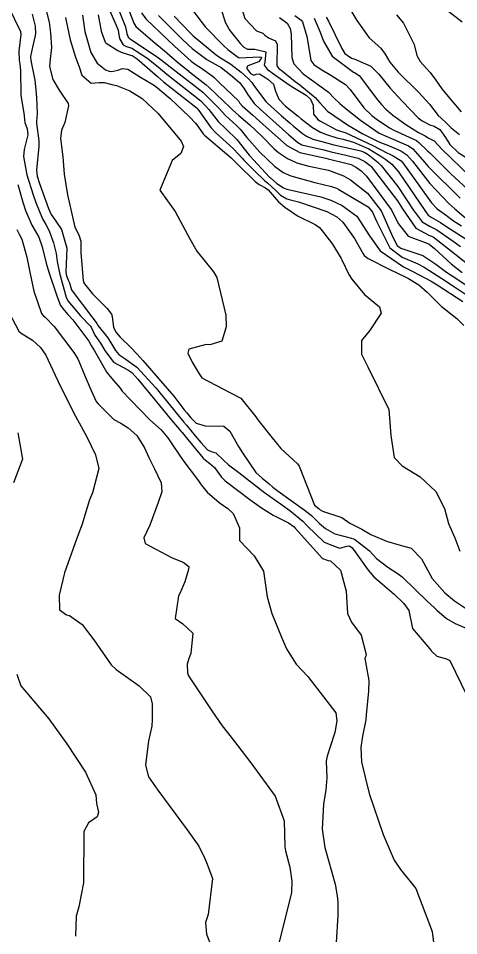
# Model space of a CAD drawing. Header units: feet. Extents: x 1313709 to 1317500, y 405869 to 411659.
# Drawn here: x 1315968.7 to 1316100.5, y 407275.2 to 407550.1 of the extents above; entities that cross this region are included whole.
import ezdxf

# ---------------------------------------------------------------- set-up
doc = ezdxf.new("R2010")
doc.units = ezdxf.units.FT
doc.layers.add('C-TOPO-MAJR', color=32, linetype='CONTINUOUS')

msp = doc.modelspace()

# ---------------------------------------------------------------- linework, layer by layer
at = {"layer": 'C-TOPO-MAJR'}
for points in [[(1315974.87, 407560.96), (1315977.89, 407548.97), (1315978.32, 407545.74), (1315978.59, 407541.41), (1315978.19, 407537.82), (1315977.95, 407535.68), (1315978.99, 407531.73), (1315980.87, 407528.57), (1315983.59, 407524.56), (1315983.71, 407523.86), (1315982.54, 407518.89), (1315981.55, 407516.6), (1315981.28, 407514.06), (1315981.95, 407508.63), (1315982.39, 407503.44), (1315983.37, 407497.22), (1315985.56, 407487.55), (1315986.77, 407485.25), (1315987.36, 407483.29), (1315987.34, 407479.78), (1315988.07, 407471.51), (1315988.27, 407470.84), (1315988.43, 407470.54), (1315990.84, 407467.57), (1315995.26, 407463.12), (1315996.53, 407461.4), (1315996.71, 407460.7), (1315997.12, 407457.47), (1315997.93, 407455.99), (1315999.19, 407454.53), (1316002.33, 407451.49), (1316004.09, 407449.52), (1316005.88, 407447.53), (1316015.19, 407436.83), (1316017.04, 407434.48), (1316018.31, 407432.79), (1316019.07, 407431.83), (1316020.29, 407430.36), (1316021.92, 407428.82), (1316024.62, 407427.94), (1316030.19, 407427.84), (1316031.99, 407426.4), (1316034.59, 407421.78), (1316035.74, 407419.89), (1316039.76, 407413.97), (1316041.65, 407412.34), (1316043.76, 407410.59), (1316044.85, 407409.61), (1316046.42, 407408.4), (1316054.23, 407402.84), (1316056.4, 407401.08), (1316058.82, 407398.72), (1316060.57, 407397.21), (1316063.46, 407395.64), (1316068.05, 407394.44), (1316069.3, 407394.03), (1316073.83, 407390.52), (1316075.92, 407388.24), (1316079.32, 407385.6), (1316082.37, 407383.65), (1316083.53, 407382.71), (1316091.15, 407375.34), (1316093.24, 407373.42), (1316093.96, 407372.77), (1316096.85, 407370.28), (1316099.45, 407368.71), (1316105.22, 407366.21)], [(1315965.66, 407553.75), (1315969.27, 407546.14), (1315969.36, 407545.25), (1315968.78, 407540.25), (1315968.91, 407537.54), (1315969.11, 407536.38), (1315969.28, 407534.5), (1315969.4, 407527.03), (1315970.42, 407520.95), (1315970.53, 407519.64), (1315970.64, 407518.93), (1315971.33, 407516.99), (1315971.51, 407515.22), (1315970.45, 407510.81), (1315970.23, 407508.65), (1315971.16, 407503.18), (1315973.06, 407497.22), (1315973.9, 407494.92), (1315975.87, 407490.03), (1315976.86, 407488.28), (1315977.88, 407486.38), (1315979.17, 407482.87), (1315979.97, 407479.6), (1315980.27, 407477.21), (1315981.07, 407473.29), (1315981.24, 407472.82), (1315981.32, 407472.62), (1315983, 407466.49), (1315983.52, 407465.47), (1315987.27, 407460.97), (1315990.24, 407457.86), (1315990.42, 407457.58), (1315991.58, 407455.18), (1315993.23, 407452.76), (1315994.56, 407450.55), (1315997.13, 407447.02), (1316001.42, 407444.71), (1316002.6, 407443.97), (1316004.43, 407441.98), (1316013.2, 407431.23), (1316013.47, 407430.9), (1316017.43, 407426.26), (1316017.67, 407425.98), (1316018.5, 407424.96), (1316023.99, 407418.3), (1316024.65, 407417.65), (1316025.96, 407416.71), (1316027.36, 407415.5), (1316029.47, 407412.63), (1316030.59, 407411.46), (1316037.94, 407405.88), (1316040.01, 407404.42), (1316041.15, 407403.61), (1316044.97, 407401.24), (1316049.5, 407398.88), (1316051.19, 407397.67), (1316051.55, 407397.31), (1316059.75, 407388.26), (1316061.37, 407387.61), (1316062.07, 407387.52), (1316065.09, 407384.76), (1316066.83, 407378.38), (1316067.16, 407371.77), (1316068.43, 407369.14), (1316071.3, 407365.28), (1316072.79, 407359.45), (1316072.65, 407359.04), (1316072.36, 407358.27), (1316073.55, 407351.63), (1316073.46, 407348.36), (1316072.82, 407341.51), (1316072.65, 407339.88), (1316071.71, 407334.98), (1316071.15, 407331.62), (1316071.41, 407327.28), (1316073, 407320.62), (1316073.74, 407317.49), (1316077.91, 407305.53), (1316081.13, 407297.81), (1316083.04, 407295.01), (1316087.68, 407289.3), (1316092.57, 407276.44), (1316093.2, 407270.73)], [(1315995.99, 407552.52), (1315997.82, 407548.23), (1315998.53, 407546.56), (1315998.68, 407545.87), (1315998.81, 407544.6), (1315999.02, 407543.83), (1316000.07, 407542.18), (1316000.99, 407541.71), (1316002.65, 407541.17), (1316007.1, 407538.28), (1316010.49, 407535.57), (1316013.1, 407533.4), (1316014.47, 407532.27), (1316020.98, 407527.16), (1316022.87, 407525.68), (1316023.25, 407525.34), (1316025.65, 407522.75), (1316028.51, 407519.23), (1316030.76, 407516.99), (1316034.08, 407513.76), (1316037.81, 407509.06), (1316037.99, 407508.85), (1316039.07, 407507.74), (1316043.83, 407502.53), (1316044.11, 407502.26), (1316046.04, 407500.62), (1316048.02, 407499.26), (1316049.01, 407498.9), (1316059.19, 407496.56), (1316062.2, 407495.58), (1316065.56, 407493.99), (1316069.96, 407490.85), (1316073.81, 407484.91), (1316077.02, 407480.46), (1316084.01, 407475.61), (1316086.79, 407474.25), (1316092.3, 407471.31), (1316094.02, 407470.24), (1316101.73, 407465.21)], [(1315998.71, 407552.54), (1316000.76, 407547.56), (1316001.12, 407545.54), (1316001.54, 407544.43), (1316002.49, 407543.69), (1316010.22, 407538.61), (1316011.44, 407537.7), (1316015.95, 407534.18), (1316016.8, 407533.51), (1316020.71, 407530.44), (1316023.87, 407527.93), (1316024.52, 407527.36), (1316028.77, 407523.05), (1316030.68, 407521.01), (1316033.95, 407517.96), (1316035.05, 407516.85), (1316037.09, 407514.38), (1316040.95, 407509.99), (1316045.32, 407505.76), (1316047.92, 407503.92), (1316050.26, 407502.9), (1316057.43, 407500.95), (1316062.39, 407499.73), (1316063.87, 407499.2), (1316064.6, 407498.82), (1316073.42, 407493.56), (1316074.73, 407492.04), (1316075.83, 407489.54), (1316079.91, 407481.35), (1316083.57, 407478.51), (1316088.23, 407476.55), (1316090.19, 407475.55), (1316095.45, 407472.15), (1316100.15, 407469.07), (1316105.54, 407465.42)], [(1316001.59, 407552.9), (1316003.26, 407548.69), (1316003.8, 407547.7), (1316008.9, 407543.31), (1316012.38, 407540.39), (1316013.07, 407539.77), (1316016.24, 407537.02), (1316018.84, 407534.97), (1316019.12, 407534.75), (1316020.43, 407533.72), (1316024.88, 407530.18), (1316025.78, 407529.39), (1316032.05, 407523.36), (1316032.74, 407522.69), (1316034.65, 407520.98), (1316036.64, 407519.32), (1316037.98, 407518.14), (1316041.63, 407514.72), (1316045.29, 407511.01), (1316046.57, 407509.91), (1316049.27, 407508.13), (1316052.06, 407506.8), (1316055.65, 407505.8), (1316061.48, 407504.56), (1316065.96, 407502.94), (1316068.1, 407501.71), (1316073.17, 407497.71), (1316077.25, 407492.39), (1316080.8, 407484.52), (1316082.07, 407482.03), (1316083.16, 407481.2), (1316085.54, 407480.43), (1316089.74, 407479.02), (1316093.62, 407476.4), (1316096.87, 407474.05), (1316098.57, 407472.93), (1316107.68, 407466.85)], [(1316020.16, 407553.38), (1316023.65, 407548.79), (1316024.69, 407547.47), (1316030.07, 407541.97), (1316031.41, 407540.78), (1316034.55, 407538.36), (1316034.96, 407538.27), (1316040.75, 407538.61), (1316041.42, 407538.43), (1316041.28, 407537.89), (1316040.54, 407537.09), (1316037.4, 407535.89), (1316036.97, 407535.16), (1316038.2, 407533.56), (1316039.17, 407533.04), (1316039.83, 407533.4), (1316040.82, 407533.5), (1316042.77, 407532.3), (1316043.38, 407531.88), (1316045.08, 407530.35), (1316045.66, 407528.28), (1316046.6, 407525.91), (1316048.6, 407523.77), (1316052.47, 407520.74), (1316053.37, 407520), (1316056.68, 407517.41), (1316059.15, 407515.98), (1316060.87, 407515.25), (1316063.98, 407514.28), (1316065.86, 407513.84), (1316069.03, 407512.95), (1316073.55, 407510.96), (1316077.47, 407508.63), (1316078.71, 407507.77), (1316080.44, 407506.39), (1316082.44, 407504.11), (1316090.31, 407492.48), (1316091.39, 407491.12), (1316092.3, 407490.5), (1316095.07, 407488.9), (1316096.67, 407487.84), (1316103.49, 407483.38)], [(1316029.15, 407553.34), (1316030.63, 407548.72), (1316032, 407546.45), (1316035.2, 407542.45), (1316036.17, 407541.43), (1316037.24, 407540.9), (1316039.41, 407540.85), (1316042.8, 407540.05), (1316042.49, 407536.99), (1316042.3, 407536.04), (1316043.16, 407534.89), (1316045.05, 407533.52), (1316049.06, 407530.68), (1316050.36, 407529.82), (1316054.85, 407527.12), (1316056.14, 407525.91), (1316056.9, 407524.07), (1316057, 407521.42), (1316058.31, 407519.79), (1316059.12, 407519.26), (1316063.87, 407516.71), (1316064.82, 407516.35), (1316065.44, 407516.21), (1316066.55, 407515.85), (1316074.77, 407512.04), (1316079.15, 407509.68), (1316079.63, 407509.45), (1316080.9, 407508.87), (1316083.23, 407507.38), (1316083.77, 407506.83), (1316092.33, 407494.78), (1316094.04, 407493.02), (1316096.8, 407490.97), (1316098.93, 407489.46), (1316101.29, 407487.96)], [(1316035.6, 407552.93), (1316036.43, 407550.07), (1316039.91, 407546.31), (1316041.84, 407545.62), (1316042.45, 407545.05), (1316043.57, 407544.26), (1316045.64, 407543.37), (1316046.1, 407542.26), (1316046.04, 407535.86), (1316046.65, 407535.11), (1316047.72, 407534.27), (1316051.5, 407531.19), (1316052.91, 407530.17), (1316057.51, 407526.41), (1316058.91, 407524.79), (1316061.21, 407522.26), (1316065.57, 407519.29), (1316067.23, 407518.14), (1316071.8, 407515.44), (1316076.14, 407513.26), (1316077.57, 407512.65), (1316078.99, 407512.15), (1316083.18, 407510.38), (1316084.96, 407509.17), (1316086.66, 407507.28), (1316091.82, 407500.56), (1316097.55, 407494.64), (1316099.33, 407493.06), (1316104.75, 407488.46)], [(1316067.27, 407553.93), (1316070.03, 407549.49), (1316073.7, 407544.25), (1316077.15, 407541.15), (1316078.48, 407539.33), (1316079.91, 407536.98), (1316082.38, 407533.98), (1316088.54, 407527.85), (1316091.77, 407524.35), (1316094.39, 407520.99), (1316095.34, 407520.1), (1316096.69, 407518.91), (1316098.28, 407517.31), (1316100.7, 407515.27)], [(1315972.83, 407551.36), (1315973.69, 407547.78), (1315973.75, 407545.63), (1315973.67, 407544.99), (1315972.94, 407541.44), (1315972.33, 407538.69), (1315972.37, 407537.49), (1315973.56, 407531.53), (1315973.9, 407528.68), (1315974.13, 407526.34), (1315974.26, 407521.59), (1315974.08, 407519.16), (1315974.12, 407518.55), (1315974.82, 407513.36), (1315974.78, 407511.8), (1315974.09, 407504.63), (1315974.32, 407502.77), (1315975, 407500.61), (1315977.72, 407493.07), (1315978.5, 407491.36), (1315979.73, 407489.57), (1315981.58, 407486.83), (1315983.18, 407481.2), (1315982.92, 407474.04), (1315983.12, 407472.94), (1315983.72, 407471.47), (1315983.96, 407470.84), (1315984.59, 407468.77), (1315984.76, 407468.43), (1315990.63, 407460.6), (1315991.62, 407459.39), (1315992.13, 407458.6), (1315992.56, 407457.9), (1315995.46, 407454.3), (1315997.79, 407450.6), (1315998.72, 407449.38), (1316000.27, 407448.38), (1316004.1, 407445.6), (1316009.81, 407439.4), (1316015.11, 407432.84), (1316015.91, 407431.85), (1316018.25, 407429.04), (1316018.98, 407428.17), (1316021.59, 407425), (1316023.3, 407422.93), (1316025.28, 407420.81), (1316026.37, 407420.25), (1316027.83, 407419.88), (1316030.03, 407417.68), (1316031.61, 407416.26), (1316034.7, 407414), (1316041.92, 407408.27), (1316042.31, 407407.97), (1316047.49, 407404.41), (1316049.91, 407402.63), (1316053.79, 407399.37), (1316055.15, 407398.01), (1316060.2, 407393.13), (1316064.84, 407391.34), (1316067.11, 407391.88), (1316067.8, 407391.97), (1316068.64, 407391.45), (1316069.72, 407389.91), (1316073.44, 407384.7), (1316075.12, 407382.74), (1316077.73, 407380.51), (1316081.17, 407377.51), (1316084.08, 407374.76), (1316085.56, 407372.63), (1316086.67, 407367.28), (1316091.74, 407361.2), (1316092.37, 407360.43), (1316093.94, 407358.91), (1316096.84, 407358.11), (1316097.84, 407357.6), (1316102.95, 407347.2)], [(1315982.78, 407550.36), (1315983, 407549.33), (1315984.13, 407543.71), (1315985.79, 407538.42), (1315986.85, 407535.55), (1315987.67, 407533.05), (1315990.45, 407530.65), (1315992.9, 407530.86), (1315994.32, 407530.84), (1315996.69, 407530.3), (1315998.03, 407529.98), (1316001.99, 407528.39), (1316005.77, 407526.08), (1316010.53, 407521.58), (1316017.4, 407513.33), (1316018.07, 407511.66), (1316017.27, 407509.62), (1316014.67, 407507.48), (1316011.02, 407498.6), (1316015.64, 407492.21), (1316020, 407484.05), (1316022.1, 407480.35), (1316027.06, 407474.1), (1316028.08, 407472.45), (1316030.78, 407461.12), (1316030.83, 407457.62), (1316029.62, 407453.34), (1316025.99, 407452.3), (1316024.92, 407452.38), (1316019.67, 407450.97), (1316019.41, 407449.77), (1316020.7, 407447.01), (1316022.82, 407443.54), (1316023.17, 407442.94), (1316023.56, 407442.33), (1316031.95, 407437.93), (1316035.22, 407436.31), (1316039.77, 407430.66), (1316040.36, 407429.74), (1316044.63, 407424.41), (1316047.25, 407421.19), (1316052.26, 407416.55), (1316052.71, 407415.9), (1316057.37, 407404.21), (1316058.73, 407403.05), (1316059.03, 407402.8), (1316059.7, 407402.38), (1316065.51, 407400.46), (1316067.9, 407398.79), (1316071.12, 407397.23), (1316071.49, 407397.04), (1316074.17, 407395.43), (1316078.9, 407393.41), (1316082.99, 407392.24), (1316086.25, 407391.34), (1316089.32, 407388.13), (1316092.51, 407382.19), (1316096.3, 407377.9), (1316099.21, 407375.52), (1316102.83, 407373.11)], [(1315987.87, 407551.09), (1315988.57, 407546.12), (1315990.37, 407539.82), (1315992.27, 407536.69), (1315994.73, 407534.64), (1315995.8, 407534.26), (1315996.64, 407534.19), (1315998.42, 407534.53), (1315999.83, 407535.02), (1316001.4, 407534.87), (1316005.27, 407532.5), (1316008.64, 407530.47), (1316009.7, 407529.73), (1316014.08, 407526.07), (1316019.94, 407520.55), (1316021.73, 407518.72), (1316022.14, 407518.19), (1316023.95, 407515.5), (1316024.38, 407515.04), (1316032.37, 407508.27), (1316033.38, 407507.28), (1316034.36, 407506.31), (1316039.57, 407501.24), (1316040.78, 407500.32), (1316042.62, 407499.31), (1316043.43, 407498.67), (1316046.59, 407495.13), (1316048.46, 407493.52), (1316052.25, 407490.95), (1316057.56, 407488.29), (1316058.84, 407487.39), (1316060.06, 407485.94), (1316062.67, 407482.46), (1316065.29, 407478.12), (1316065.5, 407477.69), (1316067.65, 407473.32), (1316068.51, 407471.97), (1316072.33, 407467.31), (1316076.74, 407463.61), (1316077.27, 407461.72), (1316073.79, 407456.41), (1316071.38, 407453.58), (1316071.44, 407449.48), (1316073.26, 407445.65), (1316079.58, 407432.92), (1316080.14, 407425.04), (1316081.13, 407418.52), (1316083.6, 407415.96), (1316088.94, 407412.68), (1316093.66, 407408.31), (1316096.21, 407403.21), (1316097.45, 407398.72), (1316099.33, 407394.42), (1316100.85, 407390.4)], [(1315992.53, 407551.15), (1315993.48, 407546.21), (1315994.67, 407543.01), (1315994.97, 407542.7), (1315998.48, 407540.45), (1315999.4, 407539.92), (1316002.24, 407539.11), (1316002.78, 407538.94), (1316004.19, 407537.98), (1316009.5, 407533.36), (1316010.3, 407532.63), (1316012.14, 407531.03), (1316021.26, 407523.9), (1316021.87, 407523.42), (1316021.99, 407523.31), (1316022.71, 407522.48), (1316026.27, 407517.4), (1316027.57, 407516.02), (1316033.2, 407510.93), (1316035.62, 407508.18), (1316036.17, 407507.58), (1316039.33, 407504.43), (1316042.38, 407501.48), (1316043.33, 407500.71), (1316045.77, 407498.48), (1316047.17, 407497.15), (1316049.03, 407496.04), (1316049.73, 407495.81), (1316052.56, 407495.08), (1316061.02, 407492.26), (1316064.05, 407490.66), (1316065.83, 407489.02), (1316069.34, 407484.16), (1316071.92, 407479.52), (1316072.24, 407479.03), (1316073.36, 407478.14), (1316079.72, 407474.97), (1316084.47, 407472.59), (1316085.43, 407472.09), (1316088.56, 407470.2), (1316091.02, 407468.05), (1316095.2, 407463.88), (1316099.96, 407460.16), (1316102.04, 407458.04)], [(1316005.52, 407551.73), (1316006.82, 407549.94), (1316013.32, 407543.78), (1316015.44, 407541.81), (1316020.44, 407537.28), (1316021.93, 407536.18), (1316023.49, 407535.21), (1316026.66, 407532.88), (1316027.26, 407532.33), (1316028.99, 407530.65), (1316034.52, 407525.33), (1316034.91, 407524.79), (1316035.64, 407523.87), (1316038.82, 407521.07), (1316042.85, 407517.51), (1316048, 407512.86), (1316049.05, 407511.98), (1316052.92, 407509.86), (1316059.36, 407508.47), (1316060.71, 407508.22), (1316061.43, 407508.03), (1316067.11, 407506.64), (1316068.31, 407506.27), (1316069.9, 407505.44), (1316071.32, 407504.36), (1316072.86, 407502.83), (1316080.3, 407492.82), (1316082.5, 407488.5), (1316085.36, 407484.79), (1316091.25, 407482.61), (1316091.69, 407482.42), (1316093.26, 407481.15), (1316098.22, 407476.57), (1316101.52, 407473.96)], [(1316010.63, 407550.99), (1316014.28, 407547.22), (1316017.78, 407543.81), (1316020.74, 407541.07), (1316025.09, 407537.76), (1316028.5, 407535.82), (1316029.36, 407535.32), (1316032.2, 407533.2), (1316034.87, 407530.92), (1316036.18, 407529.22), (1316037.23, 407527.33), (1316039.26, 407524.54), (1316041.03, 407522.85), (1316047.73, 407516.88), (1316049.6, 407515.22), (1316052.36, 407512.9), (1316053.58, 407512.22), (1316055.77, 407511.66), (1316060.09, 407510.68), (1316062.28, 407510.12), (1316066.69, 407509.08), (1316070.41, 407508.15), (1316072.37, 407507.23), (1316074.01, 407506), (1316074.33, 407505.69), (1316082.2, 407495.45), (1316083.69, 407492.97), (1316087.63, 407487.18), (1316091.58, 407485.14), (1316092.81, 407484.57), (1316097.48, 407481.04), (1316099.34, 407479.54), (1316109.45, 407471.57)], [(1316015.26, 407550.76), (1316020.06, 407545.78), (1316021.03, 407544.85), (1316027.88, 407539.15), (1316028.91, 407538.45), (1316032.23, 407536.34), (1316035.37, 407533.94), (1316037.46, 407532.05), (1316038.53, 407530.86), (1316039.37, 407529.67), (1316042.73, 407525.18), (1316043.25, 407524.64), (1316047.48, 407520.86), (1316049.91, 407518.74), (1316051.08, 407517.78), (1316053.71, 407515.61), (1316054.88, 407514.77), (1316056.79, 407513.93), (1316059.47, 407513.16), (1316063.13, 407512.2), (1316066.27, 407511.47), (1316071.21, 407510.39), (1316072.38, 407509.92), (1316073.37, 407509.3), (1316076.4, 407506.9), (1316077.32, 407506.03), (1316082.32, 407499.71), (1316086.84, 407492.74), (1316089.52, 407489.15), (1316091.93, 407487.75), (1316093.93, 407486.72), (1316098.81, 407483.29), (1316101.06, 407481.76)], [(1316046.86, 407550.38), (1316049.15, 407548.62), (1316050.03, 407547.05), (1316050.29, 407545.4), (1316050.49, 407538.34), (1316051.09, 407536.42), (1316053.9, 407533.44), (1316058.88, 407529.89), (1316061.53, 407527.94), (1316063.2, 407526.19), (1316064.88, 407524.54), (1316066.27, 407523.41), (1316071.05, 407519.62), (1316076.68, 407515.72), (1316077.36, 407515.38), (1316078.31, 407515.03), (1316085.51, 407511.91), (1316086.76, 407511.04), (1316089.63, 407507.74), (1316091.38, 407505.67), (1316100.93, 407496.21)], [(1316051.4, 407551), (1316053.38, 407549.51), (1316053.74, 407549.03), (1316055.01, 407544.66), (1316055.38, 407542.33), (1316056.27, 407537.44), (1316057.13, 407536.26), (1316059.02, 407534.93), (1316062.21, 407533.08), (1316066.56, 407530.27), (1316067.98, 407528.78), (1316072.08, 407523.25), (1316074.49, 407520.94), (1316076.22, 407519.66), (1316076.95, 407519.17), (1316079.8, 407517.31), (1316081.11, 407516.61), (1316087.86, 407513.46), (1316088.59, 407512.94), (1316091.19, 407510.37), (1316091.83, 407509.79), (1316092.68, 407508.95), (1316098.27, 407503.44), (1316104.28, 407497.76)], [(1316057.23, 407550.11), (1316059.03, 407546), (1316060.01, 407543.29), (1316062.59, 407538.74), (1316069, 407533.96), (1316069.32, 407533.83), (1316070.7, 407532.98), (1316076.22, 407525.72), (1316077.39, 407524.23), (1316078.66, 407522.86), (1316080.74, 407521.04), (1316084.63, 407518.32), (1316088.47, 407515.92), (1316090.22, 407515.01), (1316090.44, 407514.86), (1316091.2, 407514.35), (1316093.1, 407513.37), (1316095.57, 407510.81), (1316103.84, 407502.81)], [(1316060.86, 407550.48), (1316061.49, 407549.3), (1316065.46, 407541.05), (1316066.44, 407539.57), (1316068.41, 407538.2), (1316069.39, 407537.82), (1316074.17, 407535.72), (1316076.63, 407533.42), (1316079.94, 407529.2), (1316083.53, 407525.32), (1316088.4, 407520.27), (1316089.57, 407519.34), (1316091.81, 407518.17), (1316093.18, 407517.77), (1316094.82, 407516.83), (1316096.54, 407514.35), (1316097.84, 407512.27), (1316100.32, 407509.91), (1316109.73, 407503.95)], [(1316081.88, 407551.16), (1316083.94, 407548.64), (1316087.16, 407542.25), (1316087.93, 407539), (1316088.94, 407537.2), (1316091.93, 407533.86), (1316093.62, 407531.54), (1316095.46, 407528.95), (1316098.34, 407525.44), (1316101.19, 407522.13)], [(1316097.57, 407552.14), (1316101.55, 407549.08)], [(1315968.51, 407500.35), (1315970, 407494.98), (1315970.76, 407492.56), (1315972.7, 407488.13), (1315973.74, 407486.42), (1315974.78, 407484.55), (1315975.74, 407481.66), (1315977, 407476.69), (1315977.8, 407474.04), (1315980.18, 407466.95), (1315981.32, 407464.08), (1315982.33, 407462.61), (1315983.52, 407461.38), (1315985.01, 407459.71), (1315989.72, 407453.39), (1315990.46, 407452.08), (1315990.99, 407451.23), (1315991.42, 407450.5), (1315995.1, 407443.99), (1315996.65, 407442.21), (1315999.12, 407439.24), (1315999.73, 407438.41), (1316002.23, 407435.77), (1316008.05, 407429.76), (1316011.45, 407426.74), (1316013.46, 407424.38), (1316014.98, 407421.95), (1316018.18, 407417.33), (1316022.57, 407411.46), (1316023.38, 407410.3), (1316025.19, 407408.09), (1316028.83, 407404.97), (1316031.38, 407403.21), (1316032.97, 407401.69), (1316034.87, 407397.36), (1316034.86, 407395.1), (1316034.87, 407393.65), (1316039.23, 407389.04), (1316042.04, 407384.42), (1316043.13, 407376.7), (1316044.55, 407371.7), (1316047.45, 407364.59), (1316048.92, 407361.1), (1316051.88, 407356.56), (1316055.28, 407352.81), (1316063.71, 407342.01), (1316064.02, 407339.67), (1316063.95, 407338.93), (1316063.37, 407336.06), (1316062, 407331.76), (1316061.07, 407328.98), (1316060.83, 407327.51), (1316061.05, 407322.47), (1316060.75, 407318.88), (1316059.98, 407314.6), (1316059.62, 407307.09), (1316060.43, 407301.6), (1316063.47, 407290.58), (1316064.12, 407287.12), (1316064.32, 407285.19), (1316064.28, 407281.34), (1316063.79, 407273.15)], [(1315968.16, 407486.85), (1315968.88, 407485.42), (1315969.67, 407483.87), (1315971.16, 407478.49), (1315972.05, 407474.04), (1315973.32, 407468.3), (1315975.6, 407461.64), (1315976.1, 407461.06), (1315976.73, 407460.54), (1315979.4, 407457.7), (1315985.28, 407449.99), (1315986.44, 407448.02), (1315986.75, 407447.36), (1315988.66, 407442.8), (1315990.41, 407438.54), (1315991.99, 407435.29), (1315992.52, 407434.53), (1315997.25, 407429.9), (1315999.31, 407428.74), (1316001.57, 407427.37), (1316004.15, 407425.1), (1316006.47, 407421.42), (1316007.68, 407418.47), (1316009.42, 407415.04), (1316011.41, 407410.89), (1316011.6, 407408.17), (1316010.56, 407404.98), (1316007.99, 407398.25), (1316006.24, 407394.36), (1316006.59, 407392.74), (1316014.52, 407388.48), (1316015.21, 407388.2), (1316018.02, 407387.11), (1316019.68, 407385.78), (1316019.6, 407384.92), (1316018.5, 407381.18), (1316017, 407377.75), (1316016.61, 407377.01), (1316015.61, 407370.25), (1316017.9, 407368.6), (1316020.92, 407365.81), (1316020.33, 407359.77), (1316020, 407359.01), (1316019.66, 407358.2), (1316019.23, 407356.54), (1316019.29, 407353.95), (1316019.61, 407353.07), (1316026.54, 407342.52), (1316029.7, 407338.11), (1316033.1, 407333.75), (1316038.22, 407327), (1316045.59, 407317.01), (1316048.2, 407309.61), (1316048.45, 407301.75), (1316048.62, 407300.64), (1316049.92, 407295.72), (1316050.55, 407291.52), (1316050.42, 407288.12), (1316048.49, 407280), (1316046.46, 407272.14)], [(1315965.93, 407461.87), (1315968.83, 407456.37), (1315969.49, 407455.75), (1315972.93, 407453.63), (1315975.34, 407451.43), (1315976.86, 407449.12), (1315979.64, 407443.15), (1315980.62, 407441.29), (1315982.62, 407437.17), (1315985.78, 407430.85), (1315989.14, 407424.7), (1315991.72, 407419.31), (1315992.77, 407415.17), (1315990.83, 407407.92), (1315989.92, 407405.77), (1315988.58, 407401.24), (1315987.77, 407398.49), (1315986.03, 407394.02), (1315982.44, 407383.91), (1315980.84, 407377.25), (1315980.95, 407372.85), (1315983.1, 407371.35), (1315984.02, 407371.09), (1315987.8, 407368.39), (1315991.27, 407363.83), (1315996.45, 407356.39), (1315997.99, 407354.99), (1316004.85, 407350.07), (1316008.25, 407346.79), (1316008.74, 407344.7), (1316008.76, 407339.98), (1316008.62, 407337.96), (1316007.6, 407333.54), (1316006.76, 407326.24), (1316007.62, 407322.8), (1316010.43, 407318.77), (1316019.16, 407306.93), (1316022.68, 407302.02), (1316024.49, 407298.33), (1316025.22, 407296.64), (1316026.78, 407292.28), (1316025.53, 407281.54), (1316024.67, 407279.16), (1316024.94, 407275.58), (1316026.81, 407271)], [(1315968.46, 407425.92), (1315969.86, 407417.98), (1315967.23, 407410.9)], [(1315968.21, 407353.57), (1315969.39, 407350.01), (1315977.74, 407340.17), (1315983.22, 407332.69), (1315988.74, 407324.21), (1315991.84, 407317.43), (1315992.01, 407314.79), (1315992.67, 407312.2), (1315992.29, 407310.8), (1315989.66, 407309.03), (1315988.29, 407306.42), (1315988.12, 407291.02), (1315986.74, 407283.81), (1315985.96, 407281.06), (1315985.8, 407275.02)]]:
    msp.add_lwpolyline(points, dxfattribs=at)

doc.saveas('drawing.dxf')
